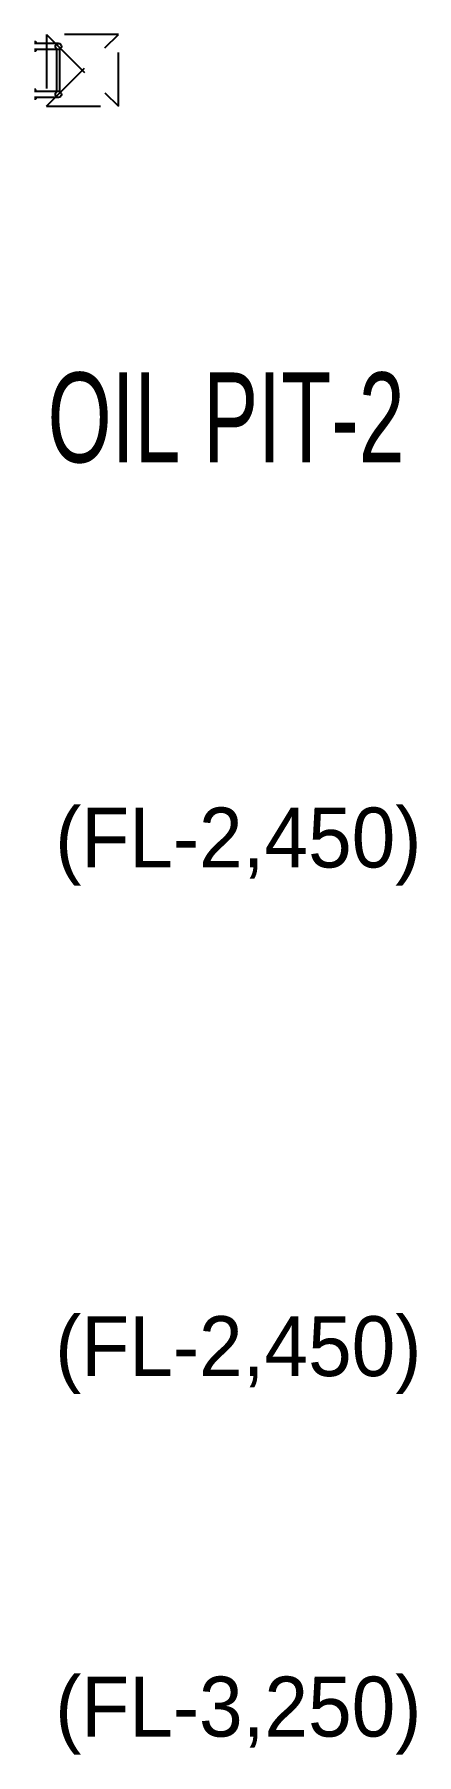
# Model space of a CAD drawing. Header units: millimetres. Extents: x 87841 to 185159, y 39599 to 152003.
# Drawn here: x 149254 to 152440, y 133954 to 148305 of the extents above; entities that cross this region are included whole.
import ezdxf
from ezdxf.enums import TextEntityAlignment as Align

# ---------------------------------------------------------------- set-up
doc = ezdxf.new("R2010")
doc.units = ezdxf.units.MM
doc.header["$LTSCALE"] = 300
doc.linetypes.add('HID', pattern=[2.3, 1.5, -0.8])
doc.layers.add('# 레벨계획_251201', color=140, linetype='Continuous', plot=False)
doc.layers.add('NOPLOT-TEXT', color=41, linetype='Continuous', plot=False)
for name, color, linetype in [('A-ELE', 7, 'Continuous'), ('A-OPEN', 1, 'Continuous'), ('ISL', 251, 'Continuous'), ('철제사다리', 6, 'Continuous')]:
    doc.layers.add(name, color=color, linetype=linetype)
doc.styles.add('Gtx', font='Dotum.ttf')

# ---------------------------------------------------------------- blocks, each defined once
blk = doc.blocks.new('A$Ca24c0e43')
at = {"layer": '철제사다리', "color": 4, "ltscale": 0.5}
for p, q in [((25, 465), (225, 465)), ((215, 465), (215, 480)), ((215, 480), (225, 480)), ((13, 418), (13, 62)), ((25, 415), (225, 415)), ((38, 418), (38, 62)), ((215, 415), (215, 400)), ((215, 400), (225, 400)), ((25, 65), (225, 65)), ((25, 15), (225, 15)), ((215, 65), (215, 80)), ((215, 80), (225, 80)), ((215, 0), (215, 15)), ((225, 0), (215, 0))]:
    blk.add_line(p, q, dxfattribs=at)
for centre in [(25, 440), (25, 40)]:
    blk.add_circle(centre, 25.4, dxfattribs=at)

msp = doc.modelspace()

# ---------------------------------------------------------------- linework, layer by layer
at = {"layer": 'A-ELE', "linetype": 'HID', "elevation": 0}
msp.add_lwpolyline([(149353.6, 147705), (149953.6, 147705), (149953.6, 148305), (149353.6, 148305)], close=True, dxfattribs=at)
at = {"layer": 'A-OPEN', "linetype": 'HID'}
for p, q in [((149353.6, 147705), (149953.6, 148305)), ((149353.6, 148305), (149953.6, 147705))]:
    msp.add_line(p, q, dxfattribs=at)

# ---------------------------------------------------------------- block references
at = {"layer": 'ISL', "rotation": 180}
msp.add_blockref('A$Ca24c0e43', (149479, 148245), dxfattribs=at)

# ---------------------------------------------------------------- texts
at = {"layer": '# 레벨계획_251201', "style": 'Gtx'}
for s, p in [('(FL-2,450)', (150953.6, 141605)), ('(FL-2,450)', (150953.6, 137361.8)), ('(FL-3,250)', (150953.6, 134354.8))]:
    msp.add_text(s, height=500, dxfattribs=at).set_placement(p, align=Align.MIDDLE_CENTER)
at = {"layer": 'NOPLOT-TEXT', "style": 'Gtx', "width": 0.7}
msp.add_text('OIL PIT-2', height=750, dxfattribs=at).set_placement((149363.2, 144734.7))

doc.saveas('drawing.dxf')
